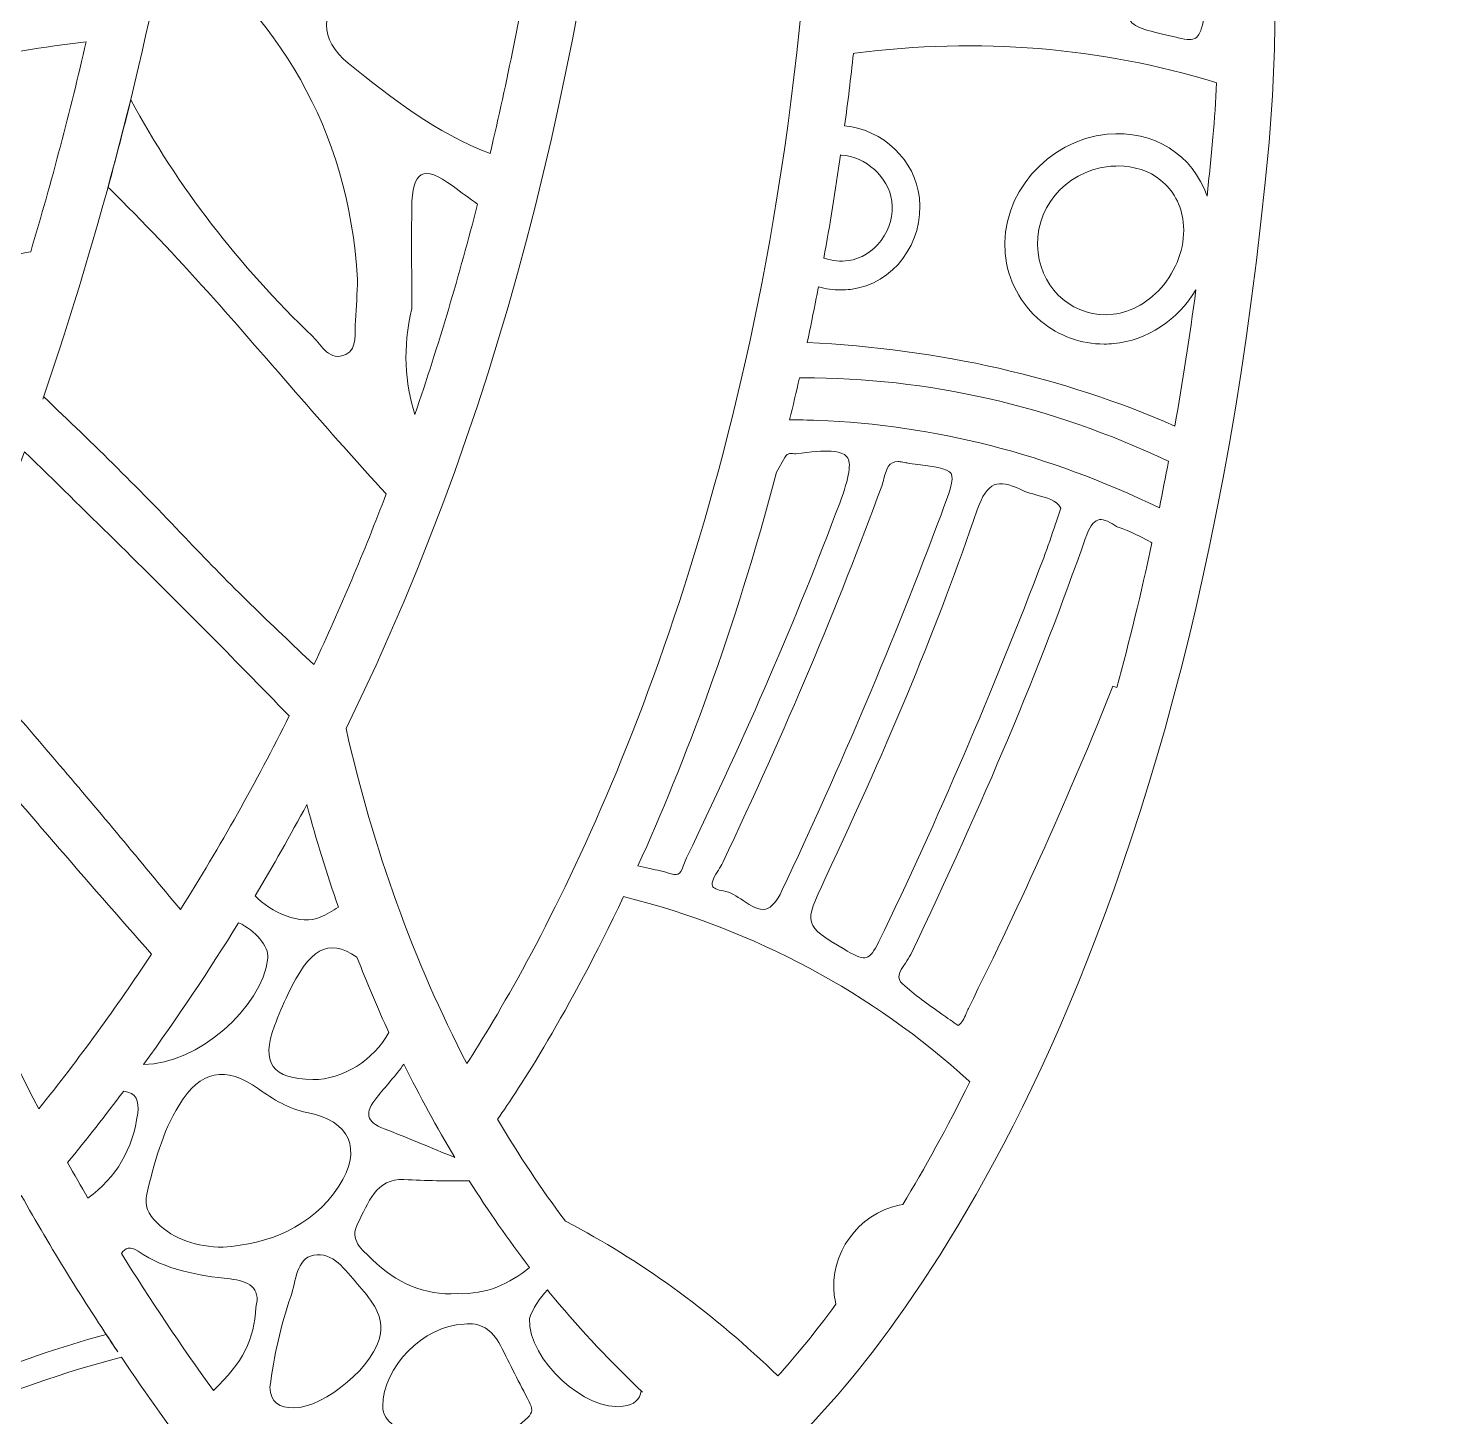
# Model space of a CAD drawing. Extents: x 467 to 8573, y -6014 to -20.
# Drawn here: x 1755.9 to 2035.2, y -4546.4 to -4271.1 of the extents above; entities that cross this region are included whole.
import ezdxf

# ---------------------------------------------------------------- set-up
doc = ezdxf.new("R2010")
doc.units = 0
doc.header["$MEASUREMENT"] = 0
doc.layers.add('Layer 1', color=7, linetype='Continuous')

msp = doc.modelspace()

# ---------------------------------------------------------------- linework, layer by layer
at = {"layer": 'Layer 1', "lineweight": 0}
for points, knots in [([(2529.01, -4481.07), (2526.22, -4479.96), (2523.09, -4481.26), (2521.86, -4483.99), (2521.56, -4484.71), (2504.61, -4521.55), (2461.88, -4562.69), (2461.51, -4552.3), (2461.78, -4541.87), (2463.01, -4531.43), (2465.06, -4514.14), (2472.33, -4478.39), (2488.91, -4467.47), (2448.25, -4494.16), (2404.57, -4517.83), (2348.84, -4587), (2348.74, -4578.25), (2349.06, -4569.45), (2350.1, -4560.66), (2352.11, -4543.36), (2359.38, -4507.62), (2376.02, -4496.7), (2331.77, -4525.76), (2283.94, -4551.19), (2221, -4635.47), (2219.7, -4619.83), (2219.39, -4604.22), (2221.22, -4588.57), (2223.27, -4571.27), (2230.53, -4535.49), (2247.12, -4524.62), (2200.79, -4555.03), (2150.44, -4581.49), (2082.93, -4675.94), (2077.73, -4683.24), (2072.98, -4690.96), (2068.96, -4699.01), (2068.22, -4686.14), (2068.26, -4673.26), (2069.78, -4660.33), (2071.79, -4643.02), (2079.06, -4607.24), (2095.68, -4596.32), (2067.06, -4615.13), (2036.93, -4632.43), (2002.19, -4665.12), (2000.7, -4643.96), (1985.02, -4627.26), (1974.41, -4615.94), (1959.68, -4600.28), (1944.1, -4585.09), (1928.08, -4570.78), (1922.38, -4565.69), (1916.54, -4560.74), (1910.91, -4555.95), (1909.5, -4554.75), (1908.1, -4553.56), (1906.72, -4552.36), (1923.83, -4535.97), (1986.37, -4465.17), (2001.95, -4293.7), (2019.64, -4099.17), (1834.06, -3810.77), (1826.16, -3798.61), (1826.16, -3798.61), (1825.71, -3798.88), (1825.71, -3798.88), (1825.61, -3798.45), (1825.51, -3798.03), (1825.39, -3797.58), (1801.47, -3702.42), (1776.71, -3604.01), (1776.45, -3503.92), (1776.45, -3503.92), (1776.42, -3495.23), (1776.42, -3495.23), (1776.02, -3356.5), (1775.58, -3199.26), (1863.6, -3081.38), (1863.6, -3081.38), (1894.24, -3040.33), (1894.24, -3040.33), (1894.24, -3040.33), (1855.46, -3073.81), (1855.46, -3073.81), (1854.81, -3074.37), (1791.02, -3129.91), (1728.21, -3226.1), (1670.23, -3314.92), (1601.1, -3457.67), (1601.1, -3633.6), (1601.1, -3633.6), (1602.06, -3656.94), (1602.06, -3656.94), (1534.04, -3557.22), (1505.32, -3498.68), (1505.03, -3498.06), (1505.03, -3498.06), (1500, -3487.74), (1500, -3487.74), (1500, -3487.74), (1494.97, -3498.06), (1494.97, -3498.06), (1494.68, -3498.68), (1465.96, -3557.22), (1397.94, -3656.94), (1397.94, -3656.94), (1398.9, -3633.36), (1398.9, -3633.36), (1398.9, -3457.67), (1329.77, -3314.92), (1271.79, -3226.1), (1208.98, -3129.91), (1145.18, -3074.37), (1144.54, -3073.81), (1144.54, -3073.81), (1105.76, -3040.33), (1105.76, -3040.33), (1105.76, -3040.33), (1136.41, -3081.38), (1136.41, -3081.38), (1224.42, -3199.26), (1223.98, -3356.48), (1223.58, -3495.2), (1223.58, -3495.2), (1223.55, -3503.92), (1223.55, -3503.92), (1223.29, -3604.01), (1198.55, -3702.42), (1174.61, -3797.58), (1174.49, -3798.03), (1174.39, -3798.45), (1174.29, -3798.88), (1174.29, -3798.88), (1173.84, -3798.61), (1173.84, -3798.61), (1165.94, -3810.77), (980.36, -4099.17), (998.05, -4293.7), (1013.63, -4465.15), (1076.17, -4535.97), (1093.29, -4552.36), (1091.9, -4553.56), (1090.5, -4554.74), (1089.1, -4555.93), (1083.46, -4560.73), (1077.62, -4565.69), (1071.92, -4570.78), (1055.88, -4585.11), (1040.3, -4600.31), (1025.59, -4615.94), (1014.98, -4627.26), (999.28, -4643.96), (997.81, -4665.12), (963.07, -4632.43), (932.94, -4615.13), (904.32, -4596.32), (920.94, -4607.24), (928.21, -4643.02), (930.22, -4660.33), (931.74, -4673.26), (931.78, -4686.14), (931.04, -4699.01), (927.02, -4690.96), (922.27, -4683.24), (917.07, -4675.94), (849.56, -4581.49), (799.21, -4555.03), (752.88, -4524.62), (769.47, -4535.49), (776.73, -4571.27), (778.78, -4588.57), (780.61, -4604.22), (780.3, -4619.83), (779, -4635.47), (716.06, -4551.19), (668.23, -4525.76), (624, -4496.7), (640.62, -4507.62), (647.89, -4543.36), (649.9, -4560.66), (650.94, -4569.45), (651.27, -4578.25), (651.16, -4587), (595.43, -4517.83), (551.75, -4494.16), (511.09, -4467.47), (527.67, -4478.39), (534.94, -4514.14), (536.99, -4531.43), (538.22, -4541.87), (538.49, -4552.3), (538.12, -4562.71), (495.35, -4521.51), (478.44, -4484.69), (478.14, -4483.99), (476.91, -4481.26), (473.78, -4479.96), (470.99, -4481.07), (468.19, -4482.16), (466.77, -4485.25), (467.74, -4488.09), (468.09, -4489.09), (487.35, -4543.1), (534.8, -4601.13), (538.71, -4605.91), (542.81, -4610.71), (547.09, -4615.48), (571.63, -4642.96), (602.57, -4670.43), (640.91, -4692.82), (645.41, -4695.46), (650.09, -4698.04), (654.81, -4700.55), (666.3, -4706.62), (678.41, -4712.17), (691.16, -4717.17), (695.55, -4718.91), (700.07, -4720.6), (704.64, -4722.15), (711.77, -4724.66), (719.08, -4726.93), (726.6, -4729.01), (741.84, -4733.22), (756.38, -4737.44), (770.25, -4741.62), (775.17, -4743.1), (780.01, -4744.55), (784.79, -4746), (791.12, -4747.98), (797.3, -4749.93), (803.34, -4751.89), (807.93, -4753.36), (812.4, -4754.81), (816.8, -4756.29), (824.24, -4758.77), (831.46, -4761.23), (838.47, -4763.68), (823.71, -4781.28), (812.18, -4804.72), (804.14, -4833.51), (795.71, -4863.69), (792.88, -4897.04), (795.74, -4932.6), (796.41, -4940.92), (797.95, -4949.11), (799.41, -4957.03), (801.39, -4967.58), (803.23, -4977.54), (803.22, -4987.76), (803.2, -4998.19), (801.8, -5008.89), (800.44, -5019.23), (799.11, -5029.47), (797.71, -5040.05), (797.57, -5050.71), (797.25, -5076.67), (804.58, -5103.1), (818.29, -5125.16), (821.72, -5130.71), (825.55, -5136), (829.27, -5141.12), (833.8, -5147.36), (838.06, -5153.25), (841.73, -5159.61), (849.12, -5172.46), (848.86, -5183.88), (848.57, -5197.07), (848.39, -5205.48), (848.18, -5214.18), (850.01, -5223.81), (858.66, -5269.44), (893.59, -5304.23), (930.89, -5323.97), (844.82, -5310.54), (775.2, -5282.97), (752.66, -5263.24), (752.66, -5263.24), (744.59, -5270.9), (744.59, -5270.9), (746.33, -5273.1), (787.84, -5325.3), (859.55, -5371.29), (910.79, -5404.14), (985.31, -5438.13), (1074.34, -5438.11), (1094.02, -5438.11), (1114.43, -5436.46), (1135.43, -5432.75), (1003.6, -5539.42), (828.4, -5502.83), (820.71, -5501.16), (820.71, -5501.16), (820.69, -5501.3), (820.69, -5501.3), (820.69, -5501.3), (819.41, -5500.99), (819.41, -5500.99), (819.41, -5500.99), (819.41, -5506.86), (819.41, -5506.86), (819.41, -5506.86), (817.07, -5511.66), (817.07, -5511.66), (817.07, -5511.66), (817.55, -5511.83), (817.55, -5511.83), (817.55, -5511.83), (817.53, -5511.86), (817.53, -5511.86), (821.05, -5513.19), (904.94, -5544.52), (1014.71, -5550.07), (1025.42, -5550.6), (1036, -5550.87), (1046.44, -5550.87), (1084.43, -5550.87), (1120.55, -5547.27), (1154.61, -5540.24), (1160.58, -5585.47), (1164.88, -5634.05), (1168.13, -5692.58), (1168.89, -5706.42), (1169.29, -5720.87), (1169.66, -5734.83), (1170.64, -5770.6), (1171.66, -5807.59), (1178.84, -5842.33), (1183.48, -5864.77), (1194.25, -5896.26), (1219.23, -5918.88), (1247.71, -5944.67), (1283.75, -5948.93), (1326.34, -5931.56), (1329.19, -5930.4), (1332.06, -5929.17), (1334.91, -5927.96), (1341.51, -5937.99), (1385.57, -5999.66), (1469.9, -5999.66), (1479.42, -5999.66), (1489.45, -5998.88), (1500, -5997.15), (1604, -6014.25), (1657.74, -5939.12), (1665.09, -5927.96), (1667.94, -5929.17), (1670.81, -5930.4), (1673.66, -5931.56), (1690.77, -5938.54), (1706.83, -5942.02), (1721.76, -5942.02), (1743.99, -5942.02), (1763.74, -5934.31), (1780.77, -5918.88), (1805.75, -5896.26), (1816.52, -5864.77), (1821.16, -5842.33), (1828.34, -5807.59), (1829.37, -5770.6), (1830.34, -5734.83), (1830.71, -5720.87), (1831.11, -5706.42), (1831.87, -5692.58), (1835.12, -5634.05), (1839.42, -5585.47), (1845.39, -5540.24), (1879.45, -5547.28), (1915.57, -5550.87), (1953.56, -5550.87), (1963.98, -5550.87), (1974.58, -5550.6), (1985.29, -5550.07), (2095.05, -5544.52), (2178.95, -5513.19), (2182.47, -5511.86), (2182.47, -5511.86), (2182.45, -5511.81), (2182.45, -5511.81), (2182.45, -5511.81), (2182.98, -5511.62), (2182.98, -5511.62), (2182.98, -5511.62), (2180.59, -5506.59), (2180.59, -5506.59), (2180.59, -5506.59), (2180.59, -5500.99), (2180.59, -5500.99), (2180.59, -5500.99), (2179.16, -5501.04), (2179.16, -5501.04), (2179.16, -5501.04), (2178.63, -5501.32), (2178.63, -5501.32), (2164.51, -5504.27), (1993.74, -5537.23), (1864.57, -5432.75), (1885.57, -5436.46), (1905.96, -5438.11), (1925.66, -5438.11), (2014.69, -5438.11), (2089.21, -5404.14), (2140.45, -5371.29), (2212.16, -5325.3), (2253.67, -5273.1), (2255.41, -5270.9), (2255.41, -5270.9), (2247.34, -5263.24), (2247.34, -5263.24), (2224.8, -5282.97), (2155.18, -5310.54), (2069.13, -5323.97), (2106.41, -5304.23), (2141.34, -5269.44), (2149.99, -5223.81), (2151.82, -5214.18), (2151.61, -5205.48), (2151.43, -5197.07), (2151.14, -5183.88), (2150.88, -5172.46), (2158.27, -5159.61), (2161.94, -5153.25), (2166.2, -5147.36), (2170.73, -5141.12), (2174.45, -5136), (2178.28, -5130.71), (2181.71, -5125.16), (2195.42, -5103.1), (2202.75, -5076.67), (2202.43, -5050.71), (2202.29, -5040.05), (2200.89, -5029.47), (2199.56, -5019.23), (2198.2, -5008.89), (2196.8, -4998.19), (2196.78, -4987.76), (2196.77, -4977.54), (2198.61, -4967.58), (2200.59, -4957.03), (2202.05, -4949.11), (2203.59, -4940.92), (2204.26, -4932.6), (2207.12, -4897.04), (2204.29, -4863.69), (2195.86, -4833.51), (2187.82, -4804.7), (2176.29, -4781.26), (2161.53, -4763.67), (2194.1, -4752.28), (2231.06, -4740.78), (2273.4, -4729.01), (2465.31, -4675.72), (2531.62, -4489.98), (2532.26, -4488.09), (2533.23, -4485.25), (2531.81, -4482.16), (2529.01, -4481.07)], [0, 0, 0, 0, 1, 1, 1, 2, 2, 2, 3, 3, 3, 4, 4, 4, 5, 5, 5, 6, 6, 6, 7, 7, 7, 8, 8, 8, 9, 9, 9, 10, 10, 10, 11, 11, 11, 12, 12, 12, 13, 13, 13, 14, 14, 14, 15, 15, 15, 16, 16, 16, 17, 17, 17, 18, 18, 18, 19, 19, 19, 20, 20, 20, 21, 21, 21, 22, 22, 22, 23, 23, 23, 24, 24, 24, 25, 25, 25, 26, 26, 26, 27, 27, 27, 28, 28, 28, 29, 29, 29, 30, 30, 30, 31, 31, 31, 32, 32, 32, 33, 33, 33, 34, 34, 34, 35, 35, 35, 36, 36, 36, 37, 37, 37, 38, 38, 38, 39, 39, 39, 40, 40, 40, 41, 41, 41, 42, 42, 42, 43, 43, 43, 44, 44, 44, 45, 45, 45, 46, 46, 46, 47, 47, 47, 48, 48, 48, 49, 49, 49, 50, 50, 50, 51, 51, 51, 52, 52, 52, 53, 53, 53, 54, 54, 54, 55, 55, 55, 56, 56, 56, 57, 57, 57, 58, 58, 58, 59, 59, 59, 60, 60, 60, 61, 61, 61, 62, 62, 62, 63, 63, 63, 64, 64, 64, 65, 65, 65, 66, 66, 66, 67, 67, 67, 68, 68, 68, 69, 69, 69, 70, 70, 70, 71, 71, 71, 72, 72, 72, 73, 73, 73, 74, 74, 74, 75, 75, 75, 76, 76, 76, 77, 77, 77, 78, 78, 78, 79, 79, 79, 80, 80, 80, 81, 81, 81, 82, 82, 82, 83, 83, 83, 84, 84, 84, 85, 85, 85, 86, 86, 86, 87, 87, 87, 88, 88, 88, 89, 89, 89, 90, 90, 90, 91, 91, 91, 92, 92, 92, 93, 93, 93, 94, 94, 94, 95, 95, 95, 96, 96, 96, 97, 97, 97, 98, 98, 98, 99, 99, 99, 100, 100, 100, 101, 101, 101, 102, 102, 102, 103, 103, 103, 104, 104, 104, 105, 105, 105, 106, 106, 106, 107, 107, 107, 108, 108, 108, 109, 109, 109, 110, 110, 110, 111, 111, 111, 112, 112, 112, 113, 113, 113, 114, 114, 114, 115, 115, 115, 116, 116, 116, 117, 117, 117, 118, 118, 118, 119, 119, 119, 120, 120, 120, 121, 121, 121, 122, 122, 122, 123, 123, 123, 124, 124, 124, 125, 125, 125, 126, 126, 126, 127, 127, 127, 128, 128, 128, 129, 129, 129, 130, 130, 130, 131, 131, 131, 132, 132, 132, 133, 133, 133, 134, 134, 134, 135, 135, 135, 136, 136, 136, 137, 137, 137, 138, 138, 138, 139, 139, 139, 140, 140, 140, 141, 141, 141, 142, 142, 142, 143, 143, 143, 144, 144, 144, 145, 145, 145, 146, 146, 146, 147, 147, 147, 148, 148, 148, 149, 149, 149, 150, 150, 150, 151, 151, 151, 152, 152, 152, 152]), ([(1901.36, -4321.73), (1885.11, -4405.09), (1854.88, -4457.9), (1842.91, -4476.36), (1832.45, -4456.24), (1824.35, -4433.84), (1818.96, -4409.9), (1884.41, -4276.61), (1883.63, -4119.92), (1868.34, -4001.84), (1864.09, -3969.04), (1857.96, -3936.31), (1850.9, -3903.87), (1922.93, -4089.27), (1918.83, -4232.13), (1901.36, -4321.73)], [0, 0, 0, 0, 1, 1, 1, 2, 2, 2, 3, 3, 3, 4, 4, 4, 5, 5, 5, 5]), ([(1991.76, -4256.48), (1991.76, -4256.48), (1991.06, -4259.79), (1991.06, -4259.79), (1990.34, -4263.13), (1989.63, -4266.46), (1988.89, -4269.81), (1988.48, -4271.63), (1988.02, -4272.62), (1987.39, -4273.03), (1986.78, -4273.41), (1985.79, -4273.41), (1983.96, -4273), (1983.96, -4273), (1983.55, -4272.89), (1983.55, -4272.89), (1978.25, -4271.68), (1975.31, -4271.02), (1974.39, -4269.55), (1973.45, -4268.08), (1974.1, -4265.15), (1975.26, -4259.81), (1979.36, -4241.05), (1982.92, -4221.34), (1985.96, -4201.11), (1989.15, -4220.01), (1991.16, -4238.56), (1991.76, -4256.48)], [0, 0, 0, 0, 1, 1, 1, 2, 2, 2, 3, 3, 3, 4, 4, 4, 5, 5, 5, 6, 6, 6, 7, 7, 7, 8, 8, 8, 9, 9, 9, 9]), ([(1812.59, -4397.26), (1804.14, -4389.34), (1795.77, -4381.32), (1787.85, -4372.89), (1778.51, -4362.99), (1768.86, -4353.49), (1759.01, -4344.15), (1758.95, -4344.32), (1758.89, -4344.49), (1758.83, -4344.66), (1770.49, -4310.52), (1778.98, -4277.38), (1784.74, -4245.32), (1784.37, -4247.38), (1784.03, -4249.45), (1783.63, -4251.53), (1805.29, -4268.59), (1819.47, -4290.61), (1821.24, -4320.88), (1821.11, -4323.61), (1821.09, -4326.34), (1820.8, -4329.03), (1820.56, -4331.41), (1821.38, -4334.55), (1818.89, -4335.76), (1815.73, -4337.29), (1814.16, -4333.97), (1812.35, -4332.23), (1797.69, -4318.16), (1785.6, -4302.55), (1776.28, -4285.27), (1774.86, -4291.03), (1773.36, -4296.82), (1771.77, -4302.65), (1771.86, -4302.74), (1771.95, -4302.82), (1772.03, -4302.89), (1785.51, -4315.96), (1797.73, -4330.38), (1810.12, -4344.55), (1815.66, -4350.89), (1821.21, -4357.24), (1826.91, -4363.43), (1822.57, -4374.85), (1817.81, -4386.13), (1812.59, -4397.26)], [0, 0, 0, 0, 1, 1, 1, 2, 2, 2, 3, 3, 3, 4, 4, 4, 5, 5, 5, 6, 6, 6, 7, 7, 7, 8, 8, 8, 9, 9, 9, 10, 10, 10, 11, 11, 11, 12, 12, 12, 13, 13, 13, 14, 14, 14, 15, 15, 15, 15]), ([(1819.4, -4278.03), (1813.63, -4273.39), (1813.72, -4267.23), (1819.23, -4263.78), (1830.05, -4257.03), (1841.79, -4252.08), (1854.65, -4252.84), (1855.15, -4252.88), (1855.63, -4252.91), (1856.12, -4252.95), (1853.77, -4267.3), (1850.9, -4281.63), (1847.52, -4295.9), (1847.5, -4295.9), (1847.5, -4295.9), (1847.5, -4295.9), (1836.72, -4291.85), (1828.07, -4285.01), (1819.4, -4278.03)], [0, 0, 0, 0, 1, 1, 1, 2, 2, 2, 3, 3, 3, 4, 4, 4, 5, 5, 5, 6, 6, 6, 6]), ([(1912.62, -4322.38), (1914.07, -4322.77), (1915.54, -4322.98), (1917, -4322.98), (1917.67, -4322.98), (1918.34, -4322.94), (1919, -4322.86), (1927.5, -4321.78), (1933.61, -4313.64), (1932.62, -4304.7), (1931.8, -4297.24), (1925.43, -4291.14), (1917.81, -4290.47), (1918.44, -4285.78), (1919.02, -4280.97), (1919.55, -4276.07), (1919.55, -4276.07), (1919.8, -4276.03), (1919.8, -4276.03), (1944.43, -4272.89), (1968.52, -4274.84), (1991.4, -4281.84), (1991.4, -4281.84), (1991.56, -4281.89), (1991.56, -4281.89), (1991.37, -4285.52), (1991.15, -4289.12), (1990.82, -4292.69), (1990.46, -4296.65), (1990.07, -4300.54), (1989.66, -4304.38), (1986.88, -4296.19), (1979.05, -4291.2), (1969.87, -4292.09), (1957.99, -4293.23), (1948.54, -4304.27), (1949.63, -4315.72), (1950.14, -4321.01), (1952.67, -4325.79), (1956.73, -4329.17), (1960.3, -4332.12), (1964.68, -4333.71), (1969.24, -4333.71), (1969.89, -4333.71), (1970.53, -4333.68), (1971.16, -4333.61), (1977.8, -4332.98), (1983.84, -4328.95), (1987.44, -4322.96), (1986.2, -4332.29), (1984.8, -4341.29), (1983.28, -4349.95), (1961.15, -4340.26), (1936.63, -4334.67), (1910.4, -4333.37), (1911.02, -4330.48), (1911.61, -4327.57), (1912.19, -4324.6), (1912.33, -4323.86), (1912.48, -4323.11), (1912.62, -4322.38)], [0, 0, 0, 0, 1, 1, 1, 2, 2, 2, 3, 3, 3, 4, 4, 4, 5, 5, 5, 6, 6, 6, 7, 7, 7, 8, 8, 8, 9, 9, 9, 10, 10, 10, 11, 11, 11, 12, 12, 12, 13, 13, 13, 14, 14, 14, 15, 15, 15, 16, 16, 16, 17, 17, 17, 18, 18, 18, 19, 19, 19, 20, 20, 20, 20]), ([(1755.53, -4315.57), (1747.87, -4317.09), (1740.22, -4319.12), (1732.78, -4321.56), (1736.69, -4307.12), (1739.64, -4292.64), (1741.66, -4278.15), (1741.66, -4278.15), (1742.29, -4278.01), (1742.29, -4278.01), (1750.58, -4276.17), (1759.05, -4274.75), (1767.42, -4273.8), (1764.28, -4287.48), (1760.63, -4301.36), (1756.43, -4315.4), (1756.43, -4315.4), (1755.53, -4315.57), (1755.53, -4315.57)], [0, 0, 0, 0, 1, 1, 1, 2, 2, 2, 3, 3, 3, 4, 4, 4, 5, 5, 5, 6, 6, 6, 6]), ([(1831.99, -4306.65), (1832.08, -4299.41), (1834.21, -4297.96), (1840.17, -4302.41), (1841.77, -4303.63), (1843.41, -4304.8), (1845.03, -4305.98), (1841.45, -4319.97), (1837.32, -4333.88), (1832.61, -4347.65), (1830.61, -4341.41), (1830.17, -4334.51), (1831.98, -4326.66), (1831.98, -4318.1), (1831.92, -4312.36), (1831.99, -4306.65)], [0, 0, 0, 0, 1, 1, 1, 2, 2, 2, 3, 3, 3, 4, 4, 4, 5, 5, 5, 5]), ([(1917, -4296.22), (1917, -4296.22), (1917.12, -4296.24), (1917.12, -4296.24), (1922.06, -4296.56), (1926.47, -4300.57), (1927.17, -4305.37), (1927.55, -4308.01), (1926.78, -4310.86), (1925.04, -4313.15), (1923.39, -4315.37), (1921.03, -4316.82), (1918.56, -4317.16), (1917.02, -4317.36), (1915.43, -4317.21), (1913.83, -4316.7), (1913.83, -4316.7), (1913.69, -4316.65), (1913.69, -4316.65), (1914.87, -4310.09), (1915.98, -4303.3), (1917, -4296.22)], [0, 0, 0, 0, 1, 1, 1, 2, 2, 2, 3, 3, 3, 4, 4, 4, 5, 5, 5, 6, 6, 6, 7, 7, 7, 7]), ([(1981.06, -4321.95), (1978.37, -4325.28), (1974.71, -4327.41), (1971.03, -4327.81), (1963.54, -4328.57), (1957.02, -4323.23), (1956.17, -4315.6), (1955.19, -4307.06), (1961.32, -4299.53), (1970.11, -4298.51), (1970.76, -4298.44), (1971.4, -4298.4), (1972.04, -4298.4), (1975.23, -4298.4), (1978.18, -4299.36), (1980.46, -4301.19), (1982.97, -4303.18), (1984.56, -4306.15), (1984.94, -4309.51), (1985.41, -4313.78), (1984, -4318.3), (1981.06, -4321.95)], [0, 0, 0, 0, 1, 1, 1, 2, 2, 2, 3, 3, 3, 4, 4, 4, 5, 5, 5, 6, 6, 6, 7, 7, 7, 7]), ([(1980.21, -4366.18), (1958.01, -4355.45), (1935.79, -4349.77), (1912.33, -4348.83), (1910.52, -4348.76), (1908.71, -4348.73), (1906.9, -4348.73), (1907.57, -4345.98), (1908.22, -4343.2), (1908.85, -4340.38), (1908.85, -4340.38), (1909.53, -4340.38), (1909.53, -4340.38), (1934.32, -4340.38), (1958.66, -4345.93), (1981.85, -4356.85), (1981.85, -4356.85), (1982.02, -4356.93), (1982.02, -4356.93), (1981.42, -4360.06), (1980.82, -4363.14), (1980.21, -4366.18)], [0, 0, 0, 0, 1, 1, 1, 2, 2, 2, 3, 3, 3, 4, 4, 4, 5, 5, 5, 6, 6, 6, 7, 7, 7, 7]), ([(1786.14, -4445.82), (1778.14, -4436.28), (1770.29, -4426.62), (1762.17, -4417.19), (1755.05, -4408.91), (1748.01, -4400.57), (1740.6, -4392.55), (1739.49, -4395.21), (1738.34, -4397.86), (1737.18, -4400.53), (1736.82, -4401.38), (1736.45, -4402.23), (1736.08, -4403.09), (1744.39, -4412.85), (1752.58, -4422.7), (1760.96, -4432.39), (1767.41, -4439.86), (1773.89, -4447.27), (1780.39, -4454.69), (1773.45, -4465.15), (1766.02, -4475.39), (1758.02, -4485.36), (1746.06, -4462.35), (1736.81, -4439.18), (1730.31, -4415.94), (1732.68, -4410.78), (1734.96, -4405.64), (1737.18, -4400.53), (1743.82, -4385.18), (1749.8, -4370.01), (1755.19, -4355.04), (1767.17, -4366.71), (1779.1, -4378.43), (1790.87, -4390.28), (1796.52, -4395.96), (1802.11, -4401.69), (1807.69, -4407.44), (1801.18, -4420.5), (1794.01, -4433.29), (1786.14, -4445.82)], [0, 0, 0, 0, 1, 1, 1, 2, 2, 2, 3, 3, 3, 4, 4, 4, 5, 5, 5, 6, 6, 6, 7, 7, 7, 8, 8, 8, 9, 9, 9, 10, 10, 10, 11, 11, 11, 12, 12, 12, 13, 13, 13, 13]), ([(1916.83, -4365.23), (1908.27, -4388.06), (1898.37, -4410.97), (1886.58, -4435.31), (1886.41, -4435.68), (1886.26, -4436.11), (1886.08, -4436.55), (1885.37, -4438.53), (1884.96, -4439.25), (1883.44, -4438.74), (1882.04, -4438.29), (1880.61, -4437.99), (1879.21, -4437.7), (1878.41, -4437.54), (1877.6, -4437.37), (1876.82, -4437.17), (1886.05, -4416.84), (1895.96, -4390.79), (1904.29, -4359.12), (1904.29, -4359.12), (1905.93, -4356.22), (1905.93, -4356.22), (1906.31, -4355.57), (1906.75, -4355.21), (1907.84, -4355.47), (1907.84, -4355.47), (1907.99, -4355.5), (1907.99, -4355.5), (1907.99, -4355.5), (1908.15, -4355.47), (1908.15, -4355.47), (1914.31, -4354.61), (1917.23, -4354.78), (1918.25, -4356.06), (1919.21, -4357.26), (1918.78, -4360), (1916.83, -4365.23)], [0, 0, 0, 0, 1, 1, 1, 2, 2, 2, 3, 3, 3, 4, 4, 4, 5, 5, 5, 6, 6, 6, 7, 7, 7, 8, 8, 8, 9, 9, 9, 10, 10, 10, 11, 11, 11, 12, 12, 12, 12]), ([(1936.92, -4367.55), (1927.69, -4392.24), (1917.09, -4417.29), (1905.38, -4442.05), (1904.38, -4444.18), (1903.32, -4445.41), (1902.21, -4445.72), (1900.83, -4446.11), (1899.29, -4445.08), (1897.67, -4444.03), (1896.43, -4443.19), (1895.11, -4442.34), (1893.78, -4442.12), (1892.55, -4441.93), (1891.78, -4441.59), (1891.58, -4441.14), (1891.26, -4440.44), (1892.14, -4439.04), (1892.77, -4438), (1893.12, -4437.47), (1893.42, -4436.98), (1893.64, -4436.52), (1906.17, -4410.02), (1916.49, -4385.6), (1925.16, -4361.85), (1925.33, -4361.4), (1925.47, -4360.89), (1925.6, -4360.38), (1926.15, -4358.3), (1926.59, -4357), (1928.4, -4357), (1928.68, -4357), (1928.98, -4357.04), (1929.32, -4357.1), (1929.32, -4357.1), (1929.7, -4357.17), (1929.7, -4357.17), (1930.02, -4357.24), (1930.33, -4357.31), (1930.64, -4357.36), (1935.4, -4357.96), (1938.27, -4358.32), (1938.93, -4359.37), (1939.56, -4360.45), (1938.57, -4363.13), (1936.92, -4367.55)], [0, 0, 0, 0, 1, 1, 1, 2, 2, 2, 3, 3, 3, 4, 4, 4, 5, 5, 5, 6, 6, 6, 7, 7, 7, 8, 8, 8, 9, 9, 9, 10, 10, 10, 11, 11, 11, 12, 12, 12, 13, 13, 13, 14, 14, 14, 15, 15, 15, 15]), ([(1944.1, -4366.57), (1945.06, -4363.76), (1946.13, -4362.21), (1947.48, -4361.64), (1948.74, -4361.13), (1950.4, -4361.42), (1952.72, -4362.56), (1953.74, -4363.08), (1954.87, -4363.37), (1955.94, -4363.64), (1957.92, -4364.15), (1959.66, -4364.59), (1960.67, -4366.23), (1960.31, -4367.31), (1959.95, -4368.35), (1959.63, -4369.37), (1958.84, -4371.69), (1958.11, -4373.89), (1957.29, -4376.06), (1947.14, -4402.63), (1936.15, -4428.24), (1924.62, -4452.17), (1923.69, -4454.11), (1922.91, -4455.08), (1922.11, -4455.32), (1921.32, -4455.56), (1920.23, -4455.19), (1918.34, -4454.04), (1918.34, -4454.04), (1917.87, -4453.77), (1917.87, -4453.77), (1909.65, -4448.84), (1909.65, -4448.84), (1913.95, -4439.68), (1926.94, -4412.08), (1936.51, -4388.86), (1944.1, -4366.57)], [0, 0, 0, 0, 1, 1, 1, 2, 2, 2, 3, 3, 3, 4, 4, 4, 5, 5, 5, 6, 6, 6, 7, 7, 7, 8, 8, 8, 9, 9, 9, 10, 10, 10, 11, 11, 11, 12, 12, 12, 12]), ([(1971.78, -4401.79), (1971.78, -4401.79), (1971.01, -4401.54), (1971.01, -4401.54), (1962.56, -4422.7), (1952.92, -4444.18), (1942.34, -4465.42), (1942.19, -4465.75), (1942.04, -4466.09), (1941.9, -4466.43), (1941.47, -4467.42), (1941.1, -4468.31), (1940.31, -4468.84), (1939.24, -4468.05), (1938.16, -4467.3), (1937.09, -4466.55), (1934.31, -4464.59), (1931.66, -4462.75), (1929.31, -4460.56), (1928.04, -4459.38), (1928.51, -4458.39), (1929.87, -4456.42), (1930.25, -4455.85), (1930.64, -4455.29), (1930.91, -4454.73), (1945.28, -4424.71), (1956.61, -4397.73), (1965.52, -4372.29), (1966.3, -4370.07), (1967.09, -4368.9), (1967.99, -4368.59), (1968.81, -4368.31), (1969.95, -4368.69), (1971.49, -4369.73), (1971.81, -4369.94), (1972.15, -4370.04), (1972.44, -4370.14), (1972.58, -4370.17), (1972.72, -4370.21), (1972.84, -4370.26), (1975.58, -4371.47), (1977.32, -4372.26), (1978.52, -4373.01), (1978.52, -4373.01), (1978.74, -4373.14), (1978.74, -4373.14), (1976.57, -4383.19), (1974.25, -4392.75), (1971.78, -4401.79)], [0, 0, 0, 0, 1, 1, 1, 2, 2, 2, 3, 3, 3, 4, 4, 4, 5, 5, 5, 6, 6, 6, 7, 7, 7, 8, 8, 8, 9, 9, 9, 10, 10, 10, 11, 11, 11, 12, 12, 12, 13, 13, 13, 14, 14, 14, 15, 15, 15, 16, 16, 16, 16]), ([(1813.82, -4447.36), (1810.06, -4449.01), (1803.93, -4446.37), (1800.93, -4443.09), (1804.49, -4437.12), (1807.91, -4431.1), (1811.17, -4425.02), (1813.04, -4431.94), (1815.14, -4438.71), (1817.44, -4445.34), (1816.31, -4446.09), (1815.12, -4446.79), (1813.82, -4447.36)], [0, 0, 0, 0, 1, 1, 1, 2, 2, 2, 3, 3, 3, 4, 4, 4, 4]), ([(1929.32, -4504.3), (1929.32, -4504.3), (1928.59, -4504.45), (1928.59, -4504.45), (1920.49, -4506.12), (1914.74, -4514.14), (1915.76, -4522.32), (1915.79, -4522.61), (1915.86, -4522.9), (1915.91, -4523.17), (1915.91, -4523.17), (1916.08, -4524.09), (1916.08, -4524.09), (1911.71, -4530.01), (1907.81, -4534.7), (1904.58, -4538.29), (1892.07, -4526.15), (1878.44, -4516.12), (1864.09, -4508.49), (1864.09, -4508.49), (1862.45, -4507.62), (1862.45, -4507.62), (1857.67, -4501.22), (1853.19, -4494.48), (1849.01, -4487.4), (1853.29, -4481.29), (1862.98, -4466.48), (1873.99, -4443.24), (1873.99, -4443.24), (1874.19, -4443.29), (1874.19, -4443.29), (1900.16, -4449.91), (1923.15, -4462.22), (1942.5, -4479.84), (1942.5, -4479.84), (1942.63, -4479.98), (1942.63, -4479.98), (1938.13, -4489.11), (1933.64, -4497.18), (1929.32, -4504.3)], [0, 0, 0, 0, 1, 1, 1, 2, 2, 2, 3, 3, 3, 4, 4, 4, 5, 5, 5, 6, 6, 6, 7, 7, 7, 8, 8, 8, 9, 9, 9, 10, 10, 10, 11, 11, 11, 12, 12, 12, 13, 13, 13, 13]), ([(1803.44, -4455.46), (1802.31, -4465.31), (1789.52, -4476.54), (1778.79, -4476.54), (1785.49, -4467.35), (1791.76, -4457.97), (1797.65, -4448.43), (1800.96, -4450.05), (1803.72, -4453.06), (1803.44, -4455.46)], [0, 0, 0, 0, 1, 1, 1, 2, 2, 2, 3, 3, 3, 3]), ([(1812.37, -4479.52), (1804.33, -4479.45), (1802.01, -4476.2), (1804.78, -4468.85), (1805.58, -4466.75), (1806.45, -4464.67), (1807.42, -4462.64), (1811.7, -4453.63), (1815.31, -4451.34), (1821.11, -4455.23), (1823.1, -4460.33), (1825.21, -4465.33), (1827.46, -4470.22), (1824.48, -4475.59), (1818.3, -4479.58), (1812.37, -4479.52)], [0, 0, 0, 0, 1, 1, 1, 2, 2, 2, 3, 3, 3, 4, 4, 4, 5, 5, 5, 5]), ([(1817.51, -4500.66), (1812.02, -4509), (1803.61, -4512.04), (1794.59, -4512.78), (1789.29, -4512.63), (1784.96, -4511.36), (1781.42, -4507.87), (1779.79, -4506.26), (1778.91, -4504.45), (1779.44, -4502.23), (1780.93, -4496.12), (1782.51, -4490.01), (1785.85, -4484.58), (1790.08, -4477.7), (1795.01, -4476.71), (1801.6, -4481.36), (1804.56, -4483.45), (1807.55, -4485.36), (1811.19, -4486.04), (1819.73, -4487.66), (1822.31, -4493.38), (1817.51, -4500.66)], [0, 0, 0, 0, 1, 1, 1, 2, 2, 2, 3, 3, 3, 4, 4, 4, 5, 5, 5, 6, 6, 6, 7, 7, 7, 7]), ([(1826.53, -4489.3), (1822.82, -4487.88), (1822.61, -4486.11), (1825.06, -4483.07), (1826.83, -4480.87), (1828.77, -4478.76), (1830.43, -4476.46), (1833.57, -4482.84), (1836.93, -4489.02), (1840.5, -4494.97), (1835.9, -4493.09), (1831.25, -4491.11), (1826.53, -4489.3)], [0, 0, 0, 0, 1, 1, 1, 2, 2, 2, 3, 3, 3, 4, 4, 4, 4]), ([(1767.79, -4503.04), (1766.42, -4500.69), (1765.07, -4498.34), (1763.75, -4495.99), (1767.59, -4491.32), (1771.27, -4486.59), (1774.87, -4481.82), (1777.38, -4482.19), (1777.97, -4483.73), (1777.65, -4486.22), (1776.7, -4493.33), (1773.37, -4498.98), (1767.79, -4503.04)], [0, 0, 0, 0, 1, 1, 1, 2, 2, 2, 3, 3, 3, 4, 4, 4, 4]), ([(1841.03, -4521.97), (1834.48, -4522.35), (1828.9, -4519.86), (1824.16, -4515.23), (1822.13, -4513.23), (1819.53, -4511.4), (1821.29, -4508.01), (1823.33, -4504.08), (1824.87, -4499.05), (1830.44, -4499.36), (1834.77, -4499.59), (1839.06, -4499.66), (1843.37, -4499.6), (1847.14, -4505.58), (1851.14, -4511.31), (1855.35, -4516.78), (1851.37, -4520.04), (1846.81, -4522.15), (1841.03, -4521.97)], [0, 0, 0, 0, 1, 1, 1, 2, 2, 2, 3, 3, 3, 4, 4, 4, 5, 5, 5, 6, 6, 6, 6]), ([(1615.56, -4606.82), (1616.17, -4605.86), (1616.78, -4604.9), (1617.43, -4603.97), (1653.35, -4553.13), (1699.13, -4519.16), (1754.57, -4502.49), (1760.41, -4512.88), (1766.79, -4523.22), (1773.72, -4533.53), (1772.93, -4532.38), (1772.17, -4531.22), (1771.4, -4530.06), (1753.14, -4535.05), (1735.29, -4542.38), (1718.28, -4552.18), (1692.87, -4566.8), (1671.05, -4585.57), (1652.81, -4608.54), (1651.58, -4610.11), (1650.74, -4612.5), (1648.11, -4611.88), (1644.99, -4611.46), (1641.89, -4611.06), (1638.78, -4610.74), (1629.43, -4609.26), (1621.36, -4608.37), (1615.06, -4607.84), (1615.13, -4607.55), (1615.32, -4607.21), (1615.56, -4606.82)], [0, 0, 0, 0, 1, 1, 1, 2, 2, 2, 3, 3, 3, 4, 4, 4, 5, 5, 5, 6, 6, 6, 7, 7, 7, 8, 8, 8, 9, 9, 9, 10, 10, 10, 10]), ([(1777.72, -4513.55), (1783.24, -4517.32), (1789.54, -4518.36), (1795.98, -4519.06), (1799.51, -4519.44), (1802.19, -4520.72), (1801.05, -4524.7), (1800.82, -4531.05), (1798.47, -4535.66), (1792.66, -4541.17), (1786.16, -4532.16), (1780.08, -4523.11), (1774.43, -4514.03), (1775.15, -4512.9), (1776.23, -4512.53), (1777.72, -4513.55)], [0, 0, 0, 0, 1, 1, 1, 2, 2, 2, 3, 3, 3, 4, 4, 4, 5, 5, 5, 5]), ([(1825.78, -4529.89), (1824.98, -4536.02), (1814.73, -4544.62), (1808.57, -4544.62), (1805.77, -4544.61), (1803.91, -4543.59), (1803.87, -4540.52), (1804.59, -4534.34), (1806.03, -4528.36), (1808.01, -4522.53), (1809.04, -4519.5), (1809.06, -4515.02), (1812.55, -4514.34), (1816.3, -4513.61), (1818.85, -4517.31), (1821.17, -4520.01), (1823.58, -4522.83), (1826.32, -4525.76), (1825.78, -4529.89)], [0, 0, 0, 0, 1, 1, 1, 2, 2, 2, 3, 3, 3, 4, 4, 4, 5, 5, 5, 6, 6, 6, 6]), ([(1877.44, -4541.22), (1877.26, -4542.99), (1876.08, -4544), (1873.91, -4544.3), (1866.48, -4545.33), (1855.09, -4535.32), (1855.32, -4526.91), (1856.04, -4524.81), (1857.3, -4522.95), (1858.87, -4521.22), (1859.3, -4521.75), (1859.71, -4522.29), (1860.15, -4522.81), (1865.66, -4529.46), (1871.6, -4535.62), (1877.72, -4541.48), (1877.63, -4541.39), (1877.53, -4541.31), (1877.44, -4541.22)], [0, 0, 0, 0, 1, 1, 1, 2, 2, 2, 3, 3, 3, 4, 4, 4, 5, 5, 5, 6, 6, 6, 6]), ([(1826.22, -4544.3), (1826.28, -4536.52), (1834.22, -4528.29), (1842.37, -4528.04), (1845.49, -4527.57), (1847.98, -4529.08), (1849.58, -4532.24), (1851.47, -4535.97), (1853.33, -4539.72), (1855.26, -4543.43), (1855.88, -4544.62), (1856.08, -4545.54), (1854.94, -4546.58), (1846.46, -4554.32), (1837.03, -4555.4), (1828.33, -4548.06), (1827.15, -4547.07), (1826.21, -4545.98), (1826.22, -4544.3)], [0, 0, 0, 0, 1, 1, 1, 2, 2, 2, 3, 3, 3, 4, 4, 4, 5, 5, 5, 6, 6, 6, 6]), ([(1774.42, -4534.58), (1779.33, -4541.87), (1784.52, -4549.14), (1789.96, -4556.36), (1792.05, -4559.12), (1794.06, -4561.87), (1796.04, -4564.6), (1787.58, -4566.27), (1778.98, -4568.44), (1770.26, -4571.15), (1740.8, -4580.33), (1715.84, -4597.28), (1694.53, -4619.54), (1693.2, -4620.93), (1692.22, -4622.43), (1689.65, -4621.56), (1678.85, -4617.94), (1667.75, -4615.42), (1656.12, -4613.09), (1686.76, -4572.67), (1728.91, -4546.48), (1774.42, -4534.58)], [0, 0, 0, 0, 1, 1, 1, 2, 2, 2, 3, 3, 3, 4, 4, 4, 5, 5, 5, 6, 6, 6, 7, 7, 7, 7])]:
    msp.add_open_spline(points, degree=3, knots=knots, dxfattribs=at)

doc.saveas('drawing.dxf')
